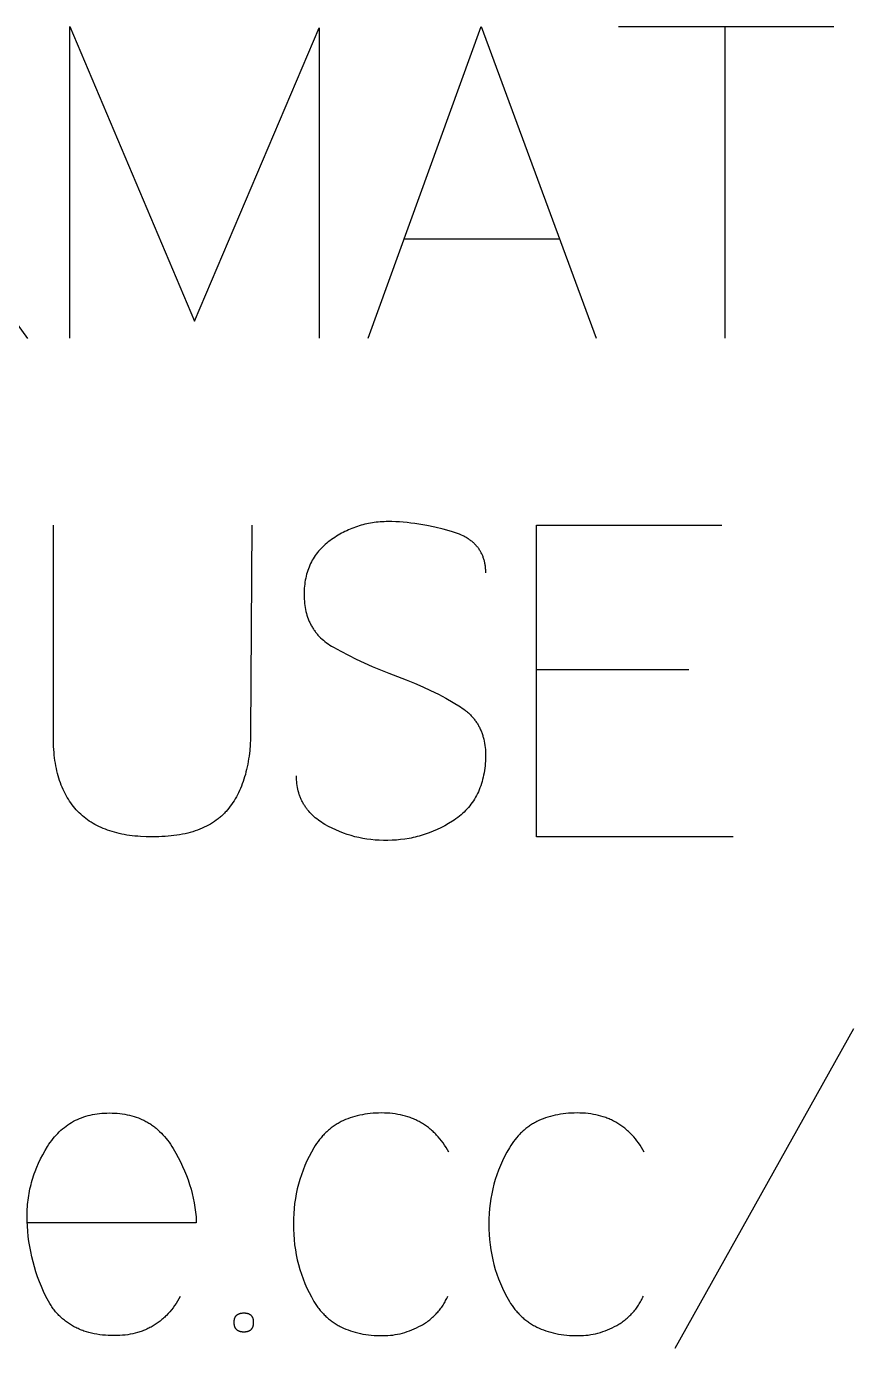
# Model space of a CAD drawing. Header units: millimetres. Extents: x -1220 to 1220, y -1270 to 3400.
# Drawn here: x 28 to 224.3, y 2138.5 to 2452.3 of the extents above; entities that cross this region are included whole.
import ezdxf

# ---------------------------------------------------------------- set-up
doc = ezdxf.new("R2010")
doc.units = ezdxf.units.MM
doc.layers.add('TC', color=220, linetype='CONTINUOUS', true_color=0xff00bb)

msp = doc.modelspace()

# ---------------------------------------------------------------- linework, layer by layer
at = {"layer": 'TC'}
for points in [[(38.27, 2378.34), (38.27, 2452.34), (67.87, 2382.36), (97.47, 2452.02), (97.47, 2378.34)], [(109.1, 2378.34), (135.95, 2452.34), (163.22, 2378.34)], [(168.51, 2452.34), (219.67, 2452.34)], [(193.77, 2452.34), (193.77, 2378.34)], [(2.43, 2413.97), (28.23, 2378.24)], [(117.66, 2401.92), (154.45, 2401.92)], [(81.51, 2333.94), (81.19, 2284.68), (81.16, 2283.22), (81.08, 2281.8), (80.96, 2280.43), (80.81, 2279.1), (80.71, 2278.45), (80.61, 2277.81), (80.49, 2277.18), (80.37, 2276.56), (80.23, 2275.95), (80.08, 2275.35), (79.93, 2274.76), (79.76, 2274.19), (79.58, 2273.62), (79.4, 2273.06), (79.2, 2272.52), (78.99, 2271.98), (78.77, 2271.46), (78.55, 2270.95), (78.31, 2270.44), (78.06, 2269.95), (77.8, 2269.47), (77.53, 2269), (77.25, 2268.54), (76.96, 2268.09), (76.66, 2267.65), (76.35, 2267.22), (76.02, 2266.8), (75.69, 2266.39), (75.35, 2265.99), (75.18, 2265.8), (75, 2265.61), (74.82, 2265.42), (74.64, 2265.24), (74.45, 2265.06), (74.26, 2264.88), (74.06, 2264.7), (73.86, 2264.53), (73.66, 2264.36), (73.45, 2264.2), (73.24, 2264.04), (73.03, 2263.88), (72.59, 2263.57), (72.14, 2263.27), (71.68, 2262.99), (71.2, 2262.72), (70.7, 2262.46), (70.19, 2262.22), (69.67, 2261.98), (69.13, 2261.76), (68.58, 2261.55), (68.02, 2261.36), (67.44, 2261.18), (66.84, 2261.01), (66.24, 2260.85), (65.61, 2260.7), (64.98, 2260.57), (64.33, 2260.45), (63.66, 2260.34), (62.98, 2260.25), (62.29, 2260.17), (61.58, 2260.1), (60.86, 2260.04), (60.12, 2260), (59.37, 2259.97), (57.83, 2259.94), (56.41, 2259.96), (55.05, 2260.03), (54.38, 2260.08), (53.72, 2260.14), (53.08, 2260.21), (52.44, 2260.3), (51.82, 2260.39), (51.2, 2260.5), (50.6, 2260.62), (50.01, 2260.74), (49.43, 2260.88), (48.86, 2261.03), (48.3, 2261.2), (47.76, 2261.37), (47.22, 2261.55), (46.7, 2261.75), (46.18, 2261.95), (45.68, 2262.17), (45.18, 2262.4), (44.7, 2262.64), (44.23, 2262.89), (43.77, 2263.15), (43.32, 2263.43), (42.89, 2263.71), (42.46, 2264.01), (42.04, 2264.31), (41.64, 2264.63), (41.24, 2264.96), (40.86, 2265.3), (40.49, 2265.65), (40.13, 2266.01), (39.78, 2266.39), (39.44, 2266.77), (39.11, 2267.17), (38.79, 2267.57), (38.49, 2267.99), (38.19, 2268.42), (37.91, 2268.86), (37.63, 2269.31), (37.37, 2269.78), (37.12, 2270.25), (36.88, 2270.73), (36.65, 2271.23), (36.43, 2271.74), (36.22, 2272.26), (36.02, 2272.79), (35.84, 2273.33), (35.66, 2273.88), (35.5, 2274.44), (35.34, 2275.02), (35.2, 2275.6), (35.07, 2276.2), (34.95, 2276.81), (34.84, 2277.42), (34.74, 2278.05), (34.65, 2278.7), (34.58, 2279.35), (34.51, 2280.01), (34.41, 2281.37), (34.36, 2282.78), (34.36, 2333.94)], [(137.01, 2322.63), (137, 2323.09), (136.99, 2323.32), (136.97, 2323.55), (136.96, 2323.77), (136.93, 2323.99), (136.91, 2324.21), (136.88, 2324.43), (136.85, 2324.64), (136.81, 2324.85), (136.77, 2325.06), (136.72, 2325.26), (136.67, 2325.47), (136.62, 2325.67), (136.56, 2325.86), (136.5, 2326.06), (136.43, 2326.25), (136.36, 2326.44), (136.29, 2326.63), (136.21, 2326.82), (136.13, 2327), (136.04, 2327.18), (135.95, 2327.36), (135.86, 2327.53), (135.76, 2327.7), (135.66, 2327.87), (135.56, 2328.04), (135.45, 2328.21), (135.33, 2328.37), (135.22, 2328.53), (135.1, 2328.69), (134.97, 2328.84), (134.84, 2328.99), (134.71, 2329.14), (134.57, 2329.29), (134.43, 2329.44), (134.29, 2329.58), (134.14, 2329.72), (133.98, 2329.85), (133.83, 2329.99), (133.67, 2330.12), (133.5, 2330.25), (133.33, 2330.38), (133.16, 2330.5), (132.98, 2330.62), (132.8, 2330.74), (132.62, 2330.86), (132.43, 2330.98), (132.23, 2331.09), (132.04, 2331.2), (131.84, 2331.3), (131.63, 2331.41), (131.21, 2331.61), (130.77, 2331.8), (130.32, 2331.98), (129.85, 2332.15), (129.37, 2332.31), (128.87, 2332.46), (126.87, 2333.01), (124.92, 2333.48), (122.99, 2333.88), (121.1, 2334.21), (120.16, 2334.34), (119.24, 2334.46), (118.32, 2334.56), (117.41, 2334.64), (116.51, 2334.71), (115.62, 2334.75), (114.73, 2334.78), (113.85, 2334.79), (113.37, 2334.78), (112.9, 2334.77), (112.42, 2334.75), (111.95, 2334.72), (111.48, 2334.68), (111.02, 2334.63), (110.55, 2334.57), (110.1, 2334.5), (109.64, 2334.43), (109.19, 2334.34), (108.74, 2334.25), (108.29, 2334.15), (107.85, 2334.04), (107.41, 2333.92), (106.97, 2333.79), (106.53, 2333.65), (106.1, 2333.5), (105.67, 2333.35), (105.25, 2333.18), (104.83, 2333.01), (104.41, 2332.83), (103.99, 2332.64), (103.58, 2332.44), (103.17, 2332.23), (102.76, 2332.01), (102.36, 2331.79), (101.96, 2331.55), (101.56, 2331.31), (101.17, 2331.05), (100.78, 2330.79), (100.39, 2330.52), (100.01, 2330.24), (99.63, 2329.96), (99.26, 2329.67), (98.91, 2329.37), (98.57, 2329.07), (98.24, 2328.76), (97.92, 2328.44), (97.62, 2328.11), (97.32, 2327.78), (97.04, 2327.43), (96.77, 2327.08), (96.52, 2326.73), (96.27, 2326.36), (96.04, 2325.99), (95.81, 2325.61), (95.61, 2325.22), (95.41, 2324.82), (95.22, 2324.42), (95.05, 2324.01), (94.89, 2323.59), (94.74, 2323.16), (94.6, 2322.73), (94.47, 2322.29), (94.36, 2321.84), (94.26, 2321.38), (94.17, 2320.92), (94.09, 2320.44), (94.02, 2319.96), (93.97, 2319.48), (93.93, 2318.98), (93.9, 2318.48), (93.88, 2317.97), (93.87, 2317.45), (93.88, 2316.92), (93.9, 2316.4), (93.94, 2315.89), (93.98, 2315.38), (94.05, 2314.89), (94.12, 2314.4), (94.21, 2313.93), (94.31, 2313.46), (94.43, 2313), (94.56, 2312.55), (94.7, 2312.11), (94.86, 2311.68), (94.94, 2311.47), (95.03, 2311.26), (95.12, 2311.05), (95.21, 2310.85), (95.31, 2310.65), (95.41, 2310.44), (95.51, 2310.25), (95.62, 2310.05), (95.73, 2309.86), (95.84, 2309.66), (95.96, 2309.48), (96.08, 2309.29), (96.21, 2309.1), (96.33, 2308.92), (96.47, 2308.74), (96.6, 2308.56), (96.74, 2308.39), (96.88, 2308.21), (97.02, 2308.04), (97.17, 2307.87), (97.32, 2307.71), (97.48, 2307.54), (97.64, 2307.38), (97.8, 2307.22), (98.13, 2306.91), (98.48, 2306.61), (98.84, 2306.31), (99.22, 2306.03), (99.6, 2305.75), (100.01, 2305.48), (100.42, 2305.22), (100.85, 2304.98), (102.62, 2304.01), (104.42, 2303.07), (106.26, 2302.16), (108.15, 2301.28), (110.07, 2300.42), (112.03, 2299.58), (114.03, 2298.78), (116.07, 2298), (118.11, 2297.24), (120.1, 2296.44), (122.04, 2295.6), (123.92, 2294.72), (125.76, 2293.8), (127.55, 2292.85), (129.29, 2291.85), (130.98, 2290.81), (131.39, 2290.54), (131.78, 2290.26), (132.16, 2289.97), (132.35, 2289.83), (132.53, 2289.68), (132.71, 2289.52), (132.88, 2289.37), (133.05, 2289.21), (133.22, 2289.05), (133.38, 2288.89), (133.54, 2288.72), (133.7, 2288.56), (133.85, 2288.39), (134, 2288.21), (134.14, 2288.04), (134.28, 2287.86), (134.42, 2287.68), (134.55, 2287.5), (134.68, 2287.32), (134.81, 2287.13), (134.93, 2286.94), (135.05, 2286.75), (135.17, 2286.55), (135.28, 2286.36), (135.39, 2286.16), (135.5, 2285.96), (135.6, 2285.75), (135.7, 2285.55), (135.79, 2285.34), (135.88, 2285.13), (135.97, 2284.92), (136.05, 2284.7), (136.13, 2284.48), (136.21, 2284.26), (136.28, 2284.04), (136.35, 2283.81), (136.41, 2283.58), (136.53, 2283.12), (136.64, 2282.65), (136.73, 2282.16), (136.81, 2281.67), (136.87, 2281.17), (136.92, 2280.66), (136.95, 2280.14), (136.97, 2279.61), (136.97, 2279.07), (136.96, 2278.51), (136.94, 2277.95), (136.9, 2277.38), (136.85, 2276.81), (136.78, 2276.25), (136.71, 2275.7), (136.62, 2275.16), (136.51, 2274.62), (136.4, 2274.1), (136.27, 2273.58), (136.13, 2273.08), (135.98, 2272.58), (135.82, 2272.09), (135.64, 2271.61), (135.45, 2271.14), (135.25, 2270.68), (135.04, 2270.23), (134.81, 2269.78), (134.57, 2269.35), (134.32, 2268.93), (134.06, 2268.51), (133.79, 2268.1), (133.5, 2267.71), (133.2, 2267.32), (132.88, 2266.94), (132.56, 2266.57), (132.22, 2266.21), (131.87, 2265.85), (131.51, 2265.51), (131.14, 2265.18), (130.75, 2264.85), (130.35, 2264.53), (129.94, 2264.23), (129.51, 2263.93), (129.08, 2263.64), (128.19, 2263.1), (127.29, 2262.6), (126.38, 2262.13), (125.46, 2261.69), (124.54, 2261.29), (123.6, 2260.92), (122.66, 2260.59), (122.18, 2260.43), (121.7, 2260.29), (121.22, 2260.15), (120.74, 2260.02), (120.26, 2259.9), (119.77, 2259.78), (119.28, 2259.68), (118.79, 2259.59), (117.8, 2259.42), (116.8, 2259.29), (115.79, 2259.19), (114.78, 2259.13), (113.75, 2259.1), (112.74, 2259.1), (111.74, 2259.13), (110.74, 2259.2), (109.76, 2259.29), (108.8, 2259.42), (107.84, 2259.58), (106.89, 2259.77), (105.95, 2259.99), (105.03, 2260.25), (104.11, 2260.53), (103.21, 2260.85), (102.31, 2261.2), (101.43, 2261.58), (100.56, 2261.99), (99.69, 2262.43), (98.84, 2262.9), (98.43, 2263.15), (98.02, 2263.41), (97.63, 2263.67), (97.26, 2263.94), (96.89, 2264.21), (96.54, 2264.5), (96.21, 2264.79), (95.88, 2265.09), (95.57, 2265.39), (95.28, 2265.71), (94.99, 2266.03), (94.72, 2266.36), (94.59, 2266.52), (94.46, 2266.69), (94.34, 2266.86), (94.22, 2267.03), (94.1, 2267.21), (93.99, 2267.38), (93.88, 2267.56), (93.77, 2267.74), (93.66, 2267.92), (93.56, 2268.1), (93.47, 2268.29), (93.37, 2268.47), (93.28, 2268.66), (93.19, 2268.85), (93.11, 2269.04), (93.03, 2269.24), (92.95, 2269.43), (92.88, 2269.63), (92.81, 2269.83), (92.74, 2270.03), (92.61, 2270.44), (92.5, 2270.85), (92.4, 2271.27), (92.32, 2271.7), (92.24, 2272.14), (92.18, 2272.58), (92.14, 2273.03), (92.1, 2273.49), (92.08, 2273.95), (92.08, 2274.42)], [(195.78, 2259.94), (149.06, 2259.94), (149.06, 2333.94), (193.03, 2333.94)], [(185.21, 2299.58), (149.06, 2299.58)], [(224.33, 2214.38), (181.93, 2138.48)], [(64.49, 2150.84), (64.16, 2150.27), (63.83, 2149.72), (63.49, 2149.18), (63.13, 2148.66), (62.77, 2148.16), (62.39, 2147.68), (62, 2147.22), (61.61, 2146.77), (61.2, 2146.35), (60.99, 2146.14), (60.78, 2145.94), (60.56, 2145.74), (60.35, 2145.55), (60.13, 2145.36), (59.91, 2145.18), (59.68, 2145), (59.46, 2144.82), (59.23, 2144.65), (58.99, 2144.49), (58.76, 2144.32), (58.52, 2144.17), (58.28, 2144.02), (58.04, 2143.87), (57.79, 2143.72), (57.54, 2143.59), (57.29, 2143.45), (57.04, 2143.32), (56.78, 2143.2), (56.52, 2143.08), (56.26, 2142.96), (56, 2142.85), (55.73, 2142.74), (55.46, 2142.64), (55.19, 2142.54), (54.91, 2142.45), (54.63, 2142.36), (54.35, 2142.28), (53.78, 2142.12), (53.2, 2141.99), (52.61, 2141.87), (52.01, 2141.77), (51.4, 2141.69), (50.77, 2141.62), (50.14, 2141.58), (49.5, 2141.55), (48.84, 2141.54), (48.11, 2141.55), (47.4, 2141.58), (46.7, 2141.62), (46.02, 2141.69), (45.35, 2141.77), (44.69, 2141.87), (44.05, 2141.99), (43.42, 2142.12), (42.81, 2142.28), (42.21, 2142.45), (41.91, 2142.54), (41.62, 2142.64), (41.33, 2142.74), (41.05, 2142.85), (40.77, 2142.96), (40.49, 2143.08), (40.22, 2143.2), (39.95, 2143.32), (39.68, 2143.45), (39.42, 2143.59), (39.16, 2143.72), (38.9, 2143.87), (38.65, 2144.02), (38.4, 2144.17), (38.16, 2144.32), (37.91, 2144.49), (37.68, 2144.65), (37.44, 2144.82), (37.21, 2145), (36.98, 2145.18), (36.76, 2145.36), (36.54, 2145.55), (36.32, 2145.74), (36.1, 2145.94), (35.89, 2146.14), (35.69, 2146.35), (35.48, 2146.56), (35.28, 2146.77), (35.09, 2146.99), (34.89, 2147.22), (34.7, 2147.45), (34.52, 2147.68), (34.34, 2147.92), (34.16, 2148.16), (33.98, 2148.41), (33.81, 2148.66), (33.64, 2148.92), (33.48, 2149.18), (33.16, 2149.72), (32.85, 2150.27), (32.56, 2150.84), (32.02, 2152.01), (31.52, 2153.18), (31.05, 2154.35), (30.62, 2155.53), (30.22, 2156.71), (29.85, 2157.9), (29.53, 2159.09), (29.23, 2160.28), (28.97, 2161.48), (28.74, 2162.68), (28.55, 2163.89), (28.4, 2165.1), (28.28, 2166.31), (28.19, 2167.53), (28.14, 2168.75), (28.12, 2169.98), (28.13, 2170.52), (28.14, 2171.06), (28.16, 2171.6), (28.2, 2172.13), (28.24, 2172.67), (28.29, 2173.2), (28.35, 2173.73), (28.42, 2174.26), (28.51, 2174.79), (28.6, 2175.31), (28.7, 2175.84), (28.8, 2176.36), (28.92, 2176.88), (29.05, 2177.4), (29.19, 2177.92), (29.34, 2178.44), (29.49, 2178.95), (29.66, 2179.46), (29.83, 2179.97), (30.02, 2180.48), (30.42, 2181.5), (30.86, 2182.51), (31.33, 2183.51), (31.84, 2184.5), (32.39, 2185.49), (32.98, 2186.47), (33.3, 2186.96), (33.62, 2187.43), (33.96, 2187.89), (34.3, 2188.33), (34.65, 2188.75), (35.01, 2189.16), (35.38, 2189.56), (35.76, 2189.94), (36.15, 2190.3), (36.55, 2190.65), (36.96, 2190.98), (37.38, 2191.3), (37.81, 2191.6), (38.24, 2191.89), (38.69, 2192.16), (39.14, 2192.42), (39.6, 2192.66), (40.08, 2192.88), (40.56, 2193.09), (41.05, 2193.28), (41.55, 2193.46), (42.06, 2193.62), (42.58, 2193.77), (43.11, 2193.9), (43.65, 2194.02), (44.2, 2194.12), (44.75, 2194.21), (45.32, 2194.27), (45.9, 2194.33), (46.48, 2194.37), (47.07, 2194.39), (47.68, 2194.4), (48.31, 2194.39), (48.93, 2194.37), (49.53, 2194.32), (50.13, 2194.27), (50.72, 2194.19), (51.3, 2194.1), (51.87, 2193.99), (52.43, 2193.87), (52.98, 2193.73), (53.51, 2193.57), (54.04, 2193.4), (54.56, 2193.21), (55.07, 2193), (55.32, 2192.89), (55.57, 2192.78), (55.81, 2192.66), (56.05, 2192.54), (56.29, 2192.41), (56.53, 2192.28), (56.77, 2192.15), (57, 2192.01), (57.23, 2191.87), (57.46, 2191.72), (57.68, 2191.57), (57.9, 2191.42), (58.12, 2191.26), (58.34, 2191.1), (58.55, 2190.93), (58.77, 2190.76), (58.98, 2190.58), (59.18, 2190.4), (59.59, 2190.03), (59.99, 2189.64), (60.37, 2189.24), (60.75, 2188.82), (61.12, 2188.38), (61.47, 2187.92), (61.82, 2187.45), (62.15, 2186.97), (62.48, 2186.46), (62.79, 2185.94), (63.41, 2184.9), (63.99, 2183.84), (64.53, 2182.79), (65.04, 2181.73), (65.51, 2180.66), (65.95, 2179.59), (66.34, 2178.51), (66.71, 2177.43), (67.03, 2176.35), (67.32, 2175.25), (67.57, 2174.16), (67.79, 2173.06), (67.97, 2171.95), (68.11, 2170.84), (68.22, 2169.73), (68.29, 2168.6), (68.29, 2168.29), (28.01, 2168.29)], [(128.23, 2185.1), (127.91, 2185.67), (127.57, 2186.22), (127.23, 2186.76), (126.87, 2187.28), (126.5, 2187.78), (126.12, 2188.26), (125.73, 2188.72), (125.33, 2189.17), (125.13, 2189.38), (124.92, 2189.59), (124.71, 2189.8), (124.49, 2190), (124.28, 2190.2), (124.06, 2190.39), (123.83, 2190.58), (123.61, 2190.76), (123.38, 2190.94), (123.15, 2191.12), (122.92, 2191.29), (122.68, 2191.46), (122.44, 2191.62), (122.2, 2191.77), (121.95, 2191.93), (121.7, 2192.07), (121.45, 2192.22), (121.2, 2192.35), (120.94, 2192.49), (120.68, 2192.62), (120.42, 2192.74), (120.16, 2192.86), (119.89, 2192.98), (119.62, 2193.09), (119.34, 2193.2), (119.07, 2193.3), (118.79, 2193.4), (118.51, 2193.49), (117.93, 2193.66), (117.35, 2193.82), (116.75, 2193.95), (116.15, 2194.07), (115.53, 2194.17), (114.9, 2194.25), (114.26, 2194.32), (113.61, 2194.36), (112.94, 2194.39), (112.27, 2194.4), (111.58, 2194.39), (110.91, 2194.37), (110.24, 2194.33), (109.59, 2194.27), (108.95, 2194.2), (108.32, 2194.11), (107.71, 2194), (107.1, 2193.88), (106.51, 2193.75), (105.93, 2193.59), (105.36, 2193.42), (104.81, 2193.24), (104.26, 2193.04), (103.73, 2192.82), (103.21, 2192.59), (102.7, 2192.34), (102.45, 2192.21), (102.21, 2192.07), (101.96, 2191.93), (101.72, 2191.79), (101.48, 2191.64), (101.25, 2191.49), (101.02, 2191.34), (100.79, 2191.18), (100.56, 2191.01), (100.34, 2190.85), (100.12, 2190.68), (99.9, 2190.5), (99.69, 2190.32), (99.48, 2190.14), (99.27, 2189.95), (99.07, 2189.76), (98.87, 2189.57), (98.67, 2189.37), (98.47, 2189.16), (98.28, 2188.96), (97.9, 2188.53), (97.54, 2188.09), (97.19, 2187.63), (96.85, 2187.15), (96.52, 2186.66), (96.2, 2186.15), (95.61, 2185.12), (95.06, 2184.07), (94.55, 2183.01), (94.07, 2181.93), (93.64, 2180.84), (93.24, 2179.75), (92.88, 2178.63), (92.55, 2177.51), (92.27, 2176.37), (92.02, 2175.23), (91.81, 2174.07), (91.64, 2172.89), (91.51, 2171.71), (91.41, 2170.51), (91.36, 2169.3), (91.34, 2168.08), (91.36, 2166.81), (91.41, 2165.57), (91.51, 2164.34), (91.64, 2163.12), (91.81, 2161.92), (92.02, 2160.73), (92.27, 2159.56), (92.55, 2158.4), (92.88, 2157.26), (93.24, 2156.13), (93.64, 2155.02), (94.07, 2153.92), (94.55, 2152.84), (95.06, 2151.77), (95.61, 2150.72), (96.2, 2149.68), (96.51, 2149.18), (96.83, 2148.7), (97.17, 2148.23), (97.34, 2148), (97.52, 2147.77), (97.7, 2147.55), (97.88, 2147.34), (98.07, 2147.12), (98.26, 2146.92), (98.45, 2146.71), (98.65, 2146.51), (98.85, 2146.31), (99.05, 2146.12), (99.25, 2145.93), (99.46, 2145.75), (99.67, 2145.57), (99.89, 2145.39), (100.11, 2145.22), (100.33, 2145.05), (100.56, 2144.88), (100.78, 2144.72), (101.02, 2144.56), (101.25, 2144.41), (101.49, 2144.26), (101.73, 2144.12), (101.97, 2143.98), (102.22, 2143.84), (102.47, 2143.71), (102.73, 2143.58), (103.25, 2143.33), (103.78, 2143.1), (104.32, 2142.89), (104.88, 2142.69), (105.45, 2142.5), (106.03, 2142.34), (106.63, 2142.19), (107.24, 2142.05), (107.86, 2141.93), (108.5, 2141.83), (109.15, 2141.74), (109.81, 2141.67), (110.48, 2141.61), (111.17, 2141.57), (111.87, 2141.55), (112.59, 2141.54), (113.18, 2141.55), (113.77, 2141.58), (114.36, 2141.63), (114.94, 2141.69), (115.52, 2141.78), (116.09, 2141.88), (116.67, 2142.01), (117.24, 2142.15), (117.8, 2142.31), (118.37, 2142.49), (118.93, 2142.69), (119.48, 2142.91), (120.04, 2143.15), (120.59, 2143.4), (121.13, 2143.68), (121.68, 2143.97), (121.95, 2144.13), (122.21, 2144.29), (122.47, 2144.45), (122.72, 2144.61), (122.98, 2144.78), (123.22, 2144.96), (123.46, 2145.14), (123.7, 2145.32), (123.93, 2145.51), (124.16, 2145.7), (124.38, 2145.89), (124.6, 2146.09), (124.82, 2146.3), (125.02, 2146.51), (125.23, 2146.72), (125.43, 2146.93), (125.63, 2147.15), (125.82, 2147.38), (126, 2147.61), (126.19, 2147.84), (126.36, 2148.07), (126.54, 2148.32), (126.71, 2148.56), (126.87, 2148.81), (127.03, 2149.06), (127.19, 2149.32), (127.34, 2149.58), (127.48, 2149.85), (127.62, 2150.12), (127.76, 2150.39), (127.89, 2150.67), (128.02, 2150.95)], [(174.64, 2185.1), (174.32, 2185.67), (173.98, 2186.22), (173.64, 2186.76), (173.28, 2187.28), (172.91, 2187.78), (172.53, 2188.26), (172.14, 2188.72), (171.74, 2189.17), (171.53, 2189.38), (171.33, 2189.59), (171.12, 2189.8), (170.9, 2190), (170.68, 2190.2), (170.46, 2190.39), (170.24, 2190.58), (170.02, 2190.76), (169.79, 2190.94), (169.56, 2191.12), (169.32, 2191.29), (169.09, 2191.46), (168.85, 2191.62), (168.61, 2191.77), (168.36, 2191.93), (168.11, 2192.07), (167.86, 2192.22), (167.61, 2192.35), (167.35, 2192.49), (167.09, 2192.62), (166.83, 2192.74), (166.56, 2192.86), (166.3, 2192.98), (166.03, 2193.09), (165.75, 2193.2), (165.48, 2193.3), (165.2, 2193.4), (164.92, 2193.49), (164.34, 2193.66), (163.76, 2193.82), (163.16, 2193.95), (162.56, 2194.07), (161.94, 2194.17), (161.31, 2194.25), (160.67, 2194.32), (160.02, 2194.36), (159.35, 2194.39), (158.68, 2194.4), (157.99, 2194.39), (157.31, 2194.37), (156.65, 2194.33), (156, 2194.27), (155.36, 2194.2), (154.73, 2194.11), (154.11, 2194), (153.51, 2193.88), (152.92, 2193.75), (152.34, 2193.59), (151.77, 2193.42), (151.21, 2193.24), (150.67, 2193.04), (150.14, 2192.82), (149.62, 2192.59), (149.11, 2192.34), (148.86, 2192.21), (148.61, 2192.07), (148.37, 2191.93), (148.13, 2191.79), (147.89, 2191.64), (147.66, 2191.49), (147.43, 2191.34), (147.2, 2191.18), (146.97, 2191.01), (146.75, 2190.85), (146.53, 2190.68), (146.31, 2190.5), (146.1, 2190.32), (145.89, 2190.14), (145.68, 2189.95), (145.48, 2189.76), (145.27, 2189.57), (145.08, 2189.37), (144.88, 2189.16), (144.69, 2188.96), (144.31, 2188.53), (143.95, 2188.09), (143.59, 2187.63), (143.25, 2187.15), (142.93, 2186.66), (142.61, 2186.15), (142.02, 2185.12), (141.47, 2184.07), (140.96, 2183.01), (140.48, 2181.93), (140.04, 2180.84), (139.65, 2179.75), (139.28, 2178.63), (138.96, 2177.51), (138.68, 2176.37), (138.43, 2175.23), (138.22, 2174.07), (138.05, 2172.89), (137.92, 2171.71), (137.82, 2170.51), (137.77, 2169.3), (137.75, 2168.08), (137.77, 2166.81), (137.82, 2165.57), (137.92, 2164.34), (138.05, 2163.12), (138.22, 2161.92), (138.43, 2160.73), (138.68, 2159.56), (138.96, 2158.4), (139.28, 2157.26), (139.65, 2156.13), (140.04, 2155.02), (140.48, 2153.92), (140.96, 2152.84), (141.47, 2151.77), (142.02, 2150.72), (142.61, 2149.68), (142.92, 2149.18), (143.24, 2148.7), (143.58, 2148.23), (143.75, 2148), (143.93, 2147.77), (144.11, 2147.55), (144.29, 2147.34), (144.48, 2147.12), (144.67, 2146.92), (144.86, 2146.71), (145.06, 2146.51), (145.25, 2146.31), (145.46, 2146.12), (145.66, 2145.93), (145.87, 2145.75), (146.08, 2145.57), (146.3, 2145.39), (146.52, 2145.22), (146.74, 2145.05), (146.96, 2144.88), (147.19, 2144.72), (147.42, 2144.56), (147.66, 2144.41), (147.9, 2144.26), (148.14, 2144.12), (148.38, 2143.98), (148.63, 2143.84), (148.88, 2143.71), (149.14, 2143.58), (149.66, 2143.33), (150.19, 2143.1), (150.73, 2142.89), (151.29, 2142.69), (151.86, 2142.5), (152.44, 2142.34), (153.04, 2142.19), (153.65, 2142.05), (154.27, 2141.93), (154.91, 2141.83), (155.56, 2141.74), (156.22, 2141.67), (156.89, 2141.61), (157.58, 2141.57), (158.28, 2141.55), (158.99, 2141.54), (159.59, 2141.55), (160.18, 2141.58), (160.76, 2141.63), (161.35, 2141.69), (161.93, 2141.78), (162.5, 2141.88), (163.08, 2142.01), (163.65, 2142.15), (164.21, 2142.31), (164.78, 2142.49), (165.34, 2142.69), (165.89, 2142.91), (166.45, 2143.15), (167, 2143.4), (167.54, 2143.68), (168.09, 2143.97), (168.35, 2144.13), (168.62, 2144.29), (168.88, 2144.45), (169.13, 2144.61), (169.38, 2144.78), (169.63, 2144.96), (169.87, 2145.14), (170.11, 2145.32), (170.34, 2145.51), (170.57, 2145.7), (170.79, 2145.89), (171.01, 2146.09), (171.22, 2146.3), (171.43, 2146.51), (171.64, 2146.72), (171.84, 2146.93), (172.03, 2147.15), (172.23, 2147.38), (172.41, 2147.61), (172.6, 2147.84), (172.77, 2148.07), (172.95, 2148.32), (173.12, 2148.56), (173.28, 2148.81), (173.44, 2149.06), (173.59, 2149.32), (173.74, 2149.58), (173.89, 2149.85), (174.03, 2150.12), (174.17, 2150.39), (174.3, 2150.67), (174.43, 2150.95)]]:
    msp.add_lwpolyline(points, dxfattribs=at)
msp.add_lwpolyline([(79.6, 2146.93), (79.74, 2146.93), (79.87, 2146.92), (79.94, 2146.92), (80, 2146.91), (80.06, 2146.91), (80.12, 2146.9), (80.18, 2146.89), (80.24, 2146.88), (80.3, 2146.87), (80.36, 2146.86), (80.41, 2146.84), (80.47, 2146.83), (80.52, 2146.81), (80.57, 2146.79), (80.63, 2146.78), (80.68, 2146.76), (80.73, 2146.74), (80.77, 2146.72), (80.82, 2146.69), (80.87, 2146.67), (80.91, 2146.65), (80.96, 2146.62), (81, 2146.59), (81.04, 2146.57), (81.08, 2146.54), (81.12, 2146.51), (81.16, 2146.48), (81.2, 2146.45), (81.23, 2146.41), (81.27, 2146.38), (81.3, 2146.34), (81.34, 2146.31), (81.37, 2146.27), (81.4, 2146.23), (81.43, 2146.19), (81.46, 2146.15), (81.48, 2146.11), (81.51, 2146.07), (81.54, 2146.02), (81.56, 2145.98), (81.58, 2145.93), (81.61, 2145.88), (81.63, 2145.84), (81.65, 2145.79), (81.67, 2145.74), (81.68, 2145.68), (81.7, 2145.63), (81.72, 2145.58), (81.73, 2145.52), (81.75, 2145.47), (81.76, 2145.41), (81.77, 2145.35), (81.78, 2145.29), (81.79, 2145.23), (81.8, 2145.17), (81.8, 2145.11), (81.81, 2145.05), (81.81, 2144.98), (81.82, 2144.85), (81.82, 2144.71), (81.82, 2144.57), (81.81, 2144.43), (81.8, 2144.3), (81.8, 2144.23), (81.79, 2144.17), (81.78, 2144.11), (81.77, 2144.04), (81.76, 2143.98), (81.75, 2143.92), (81.73, 2143.86), (81.72, 2143.81), (81.7, 2143.75), (81.68, 2143.7), (81.67, 2143.64), (81.65, 2143.59), (81.63, 2143.54), (81.61, 2143.49), (81.58, 2143.44), (81.56, 2143.39), (81.54, 2143.34), (81.51, 2143.3), (81.48, 2143.25), (81.46, 2143.21), (81.43, 2143.16), (81.4, 2143.12), (81.37, 2143.08), (81.34, 2143.04), (81.3, 2143.01), (81.27, 2142.97), (81.23, 2142.93), (81.2, 2142.9), (81.16, 2142.86), (81.12, 2142.83), (81.08, 2142.8), (81.04, 2142.77), (81, 2142.74), (80.96, 2142.71), (80.91, 2142.69), (80.87, 2142.66), (80.82, 2142.64), (80.77, 2142.61), (80.73, 2142.59), (80.68, 2142.57), (80.63, 2142.55), (80.57, 2142.53), (80.52, 2142.52), (80.47, 2142.5), (80.41, 2142.48), (80.36, 2142.47), (80.3, 2142.46), (80.24, 2142.44), (80.18, 2142.43), (80.12, 2142.42), (80.06, 2142.42), (80, 2142.41), (79.94, 2142.4), (79.87, 2142.4), (79.81, 2142.39), (79.74, 2142.39), (79.6, 2142.39), (79.46, 2142.39), (79.32, 2142.4), (79.25, 2142.4), (79.19, 2142.41), (79.12, 2142.42), (79.06, 2142.42), (79, 2142.43), (78.93, 2142.44), (78.87, 2142.46), (78.81, 2142.47), (78.75, 2142.48), (78.7, 2142.5), (78.64, 2142.52), (78.59, 2142.53), (78.53, 2142.55), (78.48, 2142.57), (78.43, 2142.59), (78.38, 2142.61), (78.33, 2142.64), (78.28, 2142.66), (78.23, 2142.69), (78.19, 2142.71), (78.14, 2142.74), (78.1, 2142.77), (78.05, 2142.8), (78.01, 2142.83), (77.97, 2142.86), (77.93, 2142.9), (77.9, 2142.93), (77.86, 2142.97), (77.82, 2143.01), (77.79, 2143.04), (77.76, 2143.08), (77.72, 2143.12), (77.69, 2143.16), (77.66, 2143.21), (77.63, 2143.25), (77.6, 2143.3), (77.58, 2143.34), (77.55, 2143.39), (77.53, 2143.44), (77.5, 2143.49), (77.48, 2143.54), (77.46, 2143.59), (77.44, 2143.64), (77.42, 2143.7), (77.41, 2143.75), (77.39, 2143.81), (77.37, 2143.86), (77.36, 2143.92), (77.35, 2143.98), (77.33, 2144.04), (77.32, 2144.11), (77.31, 2144.17), (77.31, 2144.23), (77.3, 2144.3), (77.29, 2144.36), (77.29, 2144.43), (77.28, 2144.57), (77.28, 2144.71), (77.28, 2144.85), (77.28, 2144.92), (77.29, 2144.98), (77.29, 2145.05), (77.3, 2145.11), (77.31, 2145.17), (77.31, 2145.23), (77.32, 2145.29), (77.33, 2145.35), (77.35, 2145.41), (77.36, 2145.47), (77.37, 2145.52), (77.39, 2145.58), (77.41, 2145.63), (77.42, 2145.68), (77.44, 2145.74), (77.46, 2145.79), (77.48, 2145.84), (77.5, 2145.88), (77.53, 2145.93), (77.55, 2145.98), (77.58, 2146.02), (77.6, 2146.07), (77.63, 2146.11), (77.66, 2146.15), (77.69, 2146.19), (77.72, 2146.23), (77.76, 2146.27), (77.79, 2146.31), (77.82, 2146.34), (77.86, 2146.38), (77.9, 2146.41), (77.93, 2146.45), (77.97, 2146.48), (78.01, 2146.51), (78.05, 2146.54), (78.1, 2146.57), (78.14, 2146.59), (78.19, 2146.62), (78.23, 2146.65), (78.28, 2146.67), (78.33, 2146.69), (78.38, 2146.72), (78.43, 2146.74), (78.48, 2146.76), (78.53, 2146.78), (78.59, 2146.79), (78.64, 2146.81), (78.7, 2146.83), (78.75, 2146.84), (78.81, 2146.86), (78.87, 2146.87), (78.93, 2146.88), (79, 2146.89), (79.06, 2146.9), (79.12, 2146.91), (79.19, 2146.91), (79.32, 2146.92), (79.46, 2146.93)], close=True, dxfattribs=at)

doc.saveas('drawing.dxf')
